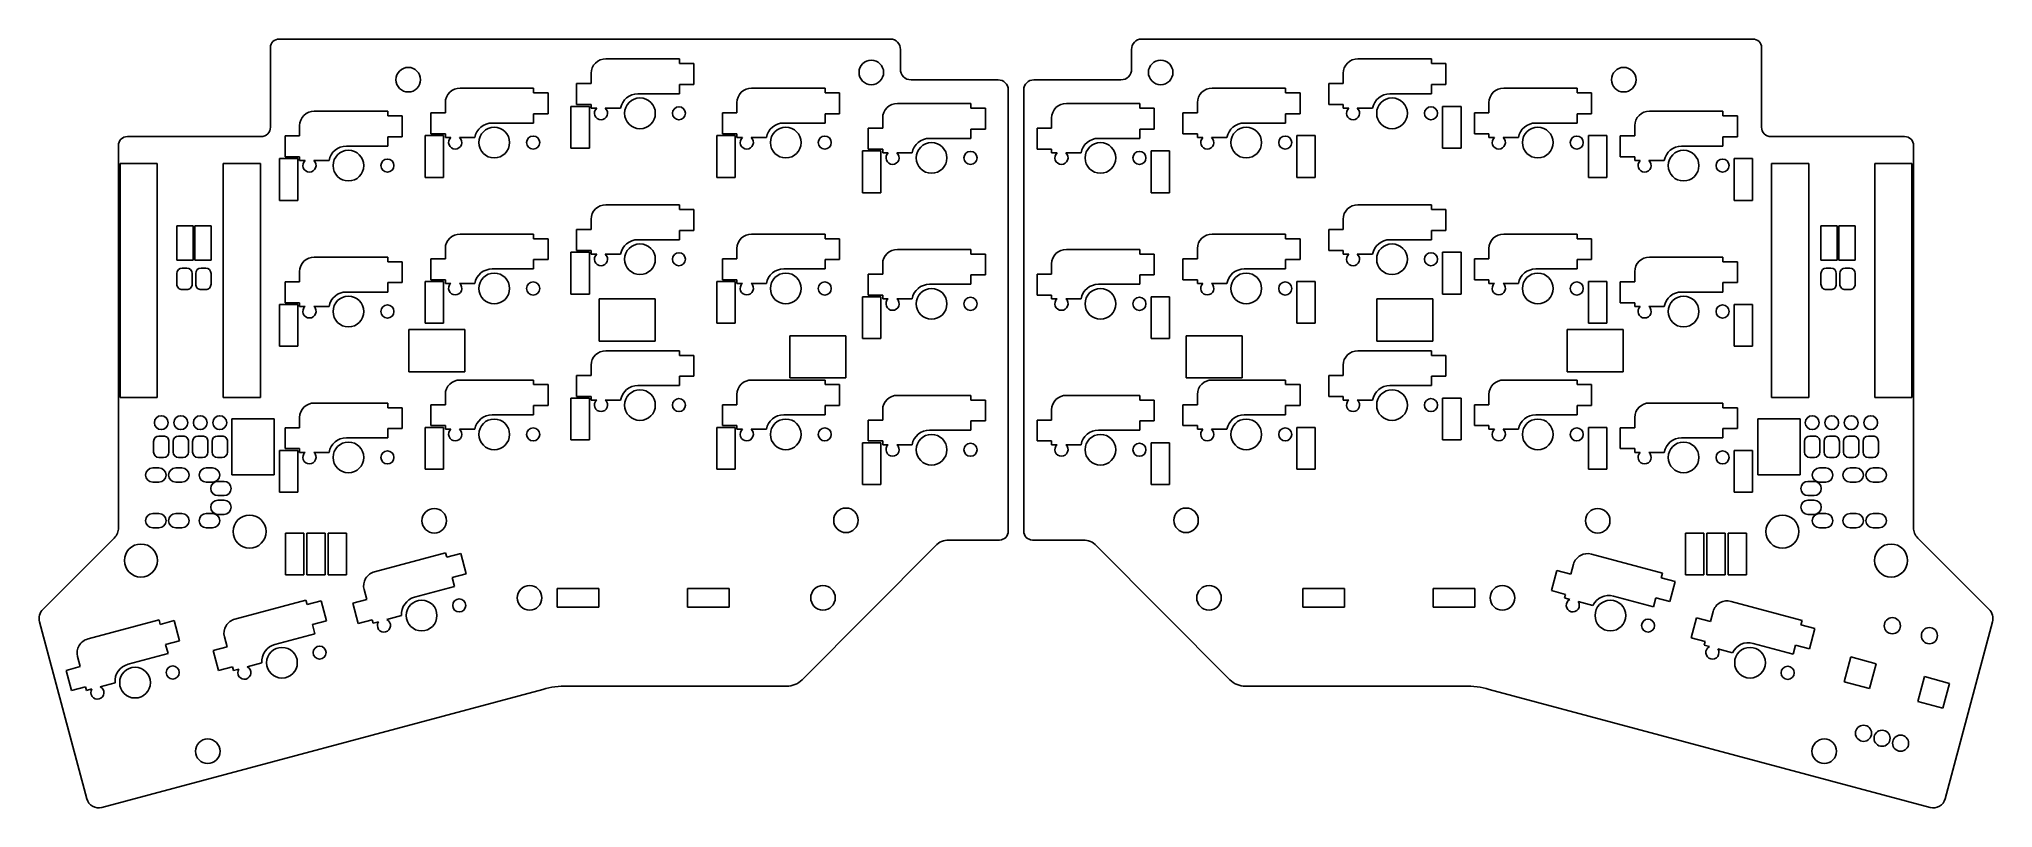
# Model space of a CAD drawing. Extents: x 17 to 272, y -149 to -49.
import ezdxf

# ---------------------------------------------------------------- set-up
doc = ezdxf.new("R2010")
doc.units = 0
doc.layers.add('BLACK', color=7, linetype='CONTINUOUS')

msp = doc.modelspace()

# ---------------------------------------------------------------- linework, layer by layer
at = {"layer": 'BLACK', "linetype": 'CONTINUOUS'}
for p, q in [((47.5306, -60.6777), (47.5306, -50.2959)), ((128.333, -49.191), (48.6579, -49.1912)), ((129.634, -53.1003), (129.634, -50.5495)), ((159.77, -50.5495), (159.77, -53.1003)), ((240.745, -49.1912), (161.07, -49.191)), ((241.873, -50.2959), (241.873, -60.6777)), ((100.825, -51.7758), (91.2494, -51.7758)), ((100.825, -52.3763), (100.825, -51.7758)), ((102.713, -52.3763), (100.825, -52.3763)), ((102.713, -55.0941), (102.713, -52.3763)), ((198.84, -51.7758), (189.264, -51.7758)), ((198.84, -52.3763), (198.84, -51.7758)), ((200.727, -52.3763), (198.84, -52.3763)), ((200.727, -55.0941), (200.727, -52.3763)), ((81.825, -55.586), (72.2492, -55.586)), ((81.825, -56.1865), (81.825, -55.586)), ((87.4394, -54.9921), (89.3272, -54.9921)), ((87.4394, -54.9921), (87.4394, -57.7099)), ((89.3272, -53.6459), (89.3272, -54.9921)), ((102.713, -55.0941), (100.825, -55.0941)), ((100.825, -56.3129), (100.825, -55.0941)), ((119.825, -55.5866), (110.249, -55.5866)), ((119.825, -56.1871), (119.825, -55.5866)), ((131.027, -54.4985), (142.366, -54.4985)), ((143.702, -113.27), (143.702, -55.7927)), ((145.702, -55.7927), (145.702, -113.27)), ((147.037, -54.4985), (158.376, -54.4985)), ((179.84, -55.5866), (170.264, -55.5866)), ((179.84, -56.1871), (179.84, -55.5866)), ((185.454, -54.9921), (185.454, -57.7099)), ((185.454, -54.9921), (187.342, -54.9921)), ((187.342, -53.6459), (187.342, -54.9921)), ((198.84, -56.3129), (198.84, -55.0941)), ((200.727, -55.0941), (198.84, -55.0941)), ((217.84, -55.586), (208.264, -55.586)), ((217.84, -56.1865), (217.84, -55.586)), ((70.327, -57.4561), (70.327, -58.8023)), ((83.7128, -56.1865), (81.825, -56.1865)), ((83.7128, -58.9043), (83.7128, -56.1865)), ((89.0974, -57.9449), (86.6974, -57.9449)), ((86.6974, -57.9449), (86.6974, -63.3861)), ((87.4394, -57.7099), (89.3272, -57.7099)), ((89.0974, -63.3861), (89.0974, -57.9449)), ((89.3272, -57.7099), (89.3272, -58.1929)), ((89.3272, -58.1929), (90.0556, -58.1929)), ((91.1732, -58.1925), (93.1712, -58.1929)), ((100.825, -56.3129), (95.4312, -56.3129)), ((108.327, -57.4567), (108.327, -58.8029)), ((121.712, -56.1871), (119.825, -56.1871)), ((121.712, -58.9049), (121.712, -56.1871)), ((138.825, -57.5852), (129.249, -57.5852)), ((138.825, -58.1857), (138.825, -57.5852)), ((140.713, -58.1857), (138.825, -58.1857)), ((140.713, -60.9035), (140.713, -58.1857)), ((160.84, -57.5852), (151.264, -57.5852)), ((160.84, -58.1857), (160.84, -57.5852)), ((162.728, -58.1857), (160.84, -58.1857)), ((162.728, -60.9035), (162.728, -58.1857)), ((168.342, -57.4567), (168.342, -58.8029)), ((181.728, -56.1871), (179.84, -56.1871)), ((181.728, -58.9049), (181.728, -56.1871)), ((185.454, -57.7099), (187.342, -57.7099)), ((187.342, -57.7099), (187.342, -58.1929)), ((187.342, -58.1929), (188.07, -58.1929)), ((189.188, -58.1925), (191.186, -58.1929)), ((198.84, -56.3129), (193.446, -56.3129)), ((200.306, -57.9449), (202.706, -57.9449)), ((200.306, -63.3861), (200.306, -57.9449)), ((202.706, -57.9449), (202.706, -63.3861)), ((206.342, -57.4561), (206.342, -58.8023)), ((219.728, -56.1865), (217.84, -56.1865)), ((219.728, -58.9043), (219.728, -56.1865)), ((51.3273, -60.4567), (51.3273, -61.8029)), ((62.8253, -58.5866), (53.2495, -58.5866)), ((62.8253, -59.1871), (62.8253, -58.5866)), ((64.7131, -59.1871), (62.8253, -59.1871)), ((64.7131, -61.9049), (64.7131, -59.1871)), ((68.4392, -58.8023), (70.327, -58.8023)), ((68.4392, -58.8023), (68.4392, -61.5201)), ((81.825, -60.1231), (76.431, -60.1231)), ((81.825, -60.1231), (81.825, -58.9043)), ((83.7128, -58.9043), (81.825, -58.9043)), ((106.439, -58.8029), (106.439, -61.5207)), ((106.439, -58.8029), (108.327, -58.8029)), ((119.825, -60.1237), (114.431, -60.1237)), ((121.712, -58.9049), (119.825, -58.9049)), ((119.825, -60.1237), (119.825, -58.9049)), ((125.439, -60.8015), (127.327, -60.8015)), ((125.439, -60.8015), (125.439, -63.5193)), ((127.327, -59.4553), (127.327, -60.8015)), ((140.713, -60.9035), (138.825, -60.9035)), ((138.825, -62.1223), (138.825, -60.9035)), ((147.454, -60.8015), (147.454, -63.5193)), ((147.454, -60.8015), (149.342, -60.8015)), ((149.342, -59.4553), (149.342, -60.8015)), ((162.728, -60.9035), (160.84, -60.9035)), ((160.84, -62.1223), (160.84, -60.9035)), ((166.454, -58.8029), (166.454, -61.5207)), ((166.454, -58.8029), (168.342, -58.8029)), ((179.84, -60.1237), (174.446, -60.1237)), ((179.84, -60.1237), (179.84, -58.9049)), ((181.728, -58.9049), (179.84, -58.9049)), ((204.454, -58.8023), (204.454, -61.5201)), ((204.454, -58.8023), (206.342, -58.8023)), ((217.84, -60.1231), (212.446, -60.1231)), ((217.84, -60.1231), (217.84, -58.9043)), ((219.728, -58.9043), (217.84, -58.9043)), ((225.342, -60.4567), (225.342, -61.8029)), ((236.84, -58.5866), (227.264, -58.5866)), ((236.84, -59.1871), (236.84, -58.5866)), ((238.727, -59.1871), (236.84, -59.1871)), ((238.727, -61.9049), (238.727, -59.1871)), ((27.7248, -63.0628), (27.7248, -112.796)), ((46.3175, -61.8909), (28.8932, -61.8909)), ((49.4395, -61.8029), (49.4395, -64.5207)), ((49.4395, -61.8029), (51.3273, -61.8029)), ((62.8253, -63.1237), (57.4313, -63.1237)), ((62.8253, -63.1237), (62.8253, -61.9049)), ((64.7131, -61.9049), (62.8253, -61.9049)), ((70.0972, -61.7551), (67.6972, -61.7551)), ((67.6972, -61.7551), (67.6972, -67.1963)), ((68.4392, -61.5201), (70.327, -61.5201)), ((70.0972, -67.1963), (70.0972, -61.7551)), ((70.327, -61.5201), (70.327, -62.0031)), ((70.327, -62.0031), (71.0554, -62.0031)), ((72.173, -62.0027), (74.171, -62.0031)), ((86.6974, -63.3861), (89.0974, -63.3861)), ((108.097, -61.7557), (105.697, -61.7557)), ((105.697, -61.7557), (105.697, -67.1969)), ((106.439, -61.5207), (108.327, -61.5207)), ((108.097, -67.1969), (108.097, -61.7557)), ((108.327, -61.5207), (108.327, -62.0037)), ((108.327, -62.0037), (109.055, -62.0037)), ((110.173, -62.0033), (112.171, -62.0037)), ((125.439, -63.5193), (127.327, -63.5193)), ((127.327, -63.5193), (127.327, -64.0023)), ((138.825, -62.1223), (133.431, -62.1223)), ((147.454, -63.5193), (149.342, -63.5193)), ((149.342, -63.5193), (149.342, -64.0023)), ((160.84, -62.1223), (155.446, -62.1223)), ((166.454, -61.5207), (168.342, -61.5207)), ((168.342, -61.5207), (168.342, -62.0037)), ((168.342, -62.0037), (169.071, -62.0037)), ((170.188, -62.0033), (172.186, -62.0037)), ((181.306, -61.7557), (183.706, -61.7557)), ((181.306, -67.1969), (181.306, -61.7557)), ((183.706, -61.7557), (183.706, -67.1969)), ((202.706, -63.3861), (200.306, -63.3861)), ((204.454, -61.5201), (206.342, -61.5201)), ((206.342, -61.5201), (206.342, -62.0031)), ((206.342, -62.0031), (207.07, -62.0031)), ((208.188, -62.0027), (210.186, -62.0031)), ((219.306, -61.7551), (221.706, -61.7551)), ((219.306, -67.1963), (219.306, -61.7551)), ((221.706, -61.7551), (221.706, -67.1963)), ((223.454, -61.8029), (225.342, -61.8029)), ((223.454, -61.8029), (223.454, -64.5207)), ((236.84, -63.1237), (231.446, -63.1237)), ((236.84, -63.1237), (236.84, -61.9049)), ((238.727, -61.9049), (236.84, -61.9049)), ((260.51, -61.8909), (243.086, -61.8909)), ((261.678, -112.796), (261.678, -63.0628)), ((27.9272, -65.3885), (32.7532, -65.3885)), ((27.9272, -95.8685), (27.9272, -65.3885)), ((32.7532, -65.3885), (32.7532, -95.8685)), ((41.3892, -65.3885), (46.2152, -65.3885)), ((41.3892, -95.8685), (41.3892, -65.3885)), ((46.2152, -65.3885), (46.2152, -95.8685)), ((51.0974, -64.7561), (48.6974, -64.7561)), ((48.6974, -64.7561), (48.6974, -70.1973)), ((49.4395, -64.5207), (51.3273, -64.5207)), ((51.0974, -70.1973), (51.0974, -64.7561)), ((51.3273, -64.5207), (51.3273, -65.0037)), ((51.3273, -65.0037), (52.0557, -65.0037)), ((53.1733, -65.0033), (55.1713, -65.0037)), ((127.097, -63.7543), (124.697, -63.7543)), ((124.697, -63.7543), (124.697, -69.1955)), ((127.097, -69.1955), (127.097, -63.7543)), ((127.327, -64.0023), (128.055, -64.0023)), ((129.173, -64.0019), (131.171, -64.0023)), ((149.342, -64.0023), (150.07, -64.0023)), ((151.188, -64.0019), (153.186, -64.0023)), ((162.306, -63.7543), (164.706, -63.7543)), ((162.306, -69.1955), (162.306, -63.7543)), ((164.706, -63.7543), (164.706, -69.1955)), ((223.454, -64.5207), (225.342, -64.5207)), ((225.342, -64.5207), (225.342, -65.0037)), ((225.342, -65.0037), (226.07, -65.0037)), ((227.188, -65.0033), (229.186, -65.0037)), ((238.306, -64.7561), (240.706, -64.7561)), ((238.306, -70.1973), (238.306, -64.7561)), ((240.706, -64.7561), (240.706, -70.1973)), ((248.014, -65.3885), (243.188, -65.3885)), ((243.188, -65.3885), (243.188, -95.8685)), ((248.014, -95.8685), (248.014, -65.3885)), ((261.476, -65.3885), (256.65, -65.3885)), ((256.65, -65.3885), (256.65, -95.8685)), ((261.476, -95.8685), (261.476, -65.3885)), ((67.6972, -67.1963), (70.0972, -67.1963)), ((105.697, -67.1969), (108.097, -67.1969)), ((183.706, -67.1969), (181.306, -67.1969)), ((221.706, -67.1963), (219.306, -67.1963)), ((48.6974, -70.1973), (51.0974, -70.1973)), ((100.825, -70.7758), (91.2494, -70.7758)), ((100.825, -71.3763), (100.825, -70.7758)), ((124.697, -69.1955), (127.097, -69.1955)), ((164.706, -69.1955), (162.306, -69.1955)), ((198.84, -70.7758), (189.264, -70.7758)), ((198.84, -71.3763), (198.84, -70.7758)), ((240.706, -70.1973), (238.306, -70.1973)), ((37.4717, -73.504), (35.3381, -73.504)), ((35.3381, -73.504), (35.3381, -77.9744)), ((37.4717, -77.9744), (37.4717, -73.504)), ((39.7968, -73.504), (37.6632, -73.504)), ((37.6632, -73.504), (37.6632, -77.9744)), ((39.7968, -77.9744), (39.7968, -73.504)), ((89.3272, -72.6459), (89.3272, -73.9921)), ((102.713, -71.3763), (100.825, -71.3763)), ((102.713, -74.0941), (102.713, -71.3763)), ((187.342, -72.6459), (187.342, -73.9921)), ((200.727, -71.3763), (198.84, -71.3763)), ((200.727, -74.0941), (200.727, -71.3763)), ((249.606, -77.9744), (249.606, -73.504)), ((249.606, -73.504), (251.74, -73.504)), ((251.74, -73.504), (251.74, -77.9744)), ((251.932, -77.9744), (251.932, -73.504)), ((251.932, -73.504), (254.065, -73.504)), ((254.065, -73.504), (254.065, -77.9744)), ((81.825, -74.586), (72.2492, -74.586)), ((81.825, -75.1865), (81.825, -74.586)), ((83.7128, -75.1865), (81.825, -75.1865)), ((83.7128, -77.9043), (83.7128, -75.1865)), ((87.4394, -73.9921), (87.4394, -76.7099)), ((87.4394, -73.9921), (89.3272, -73.9921)), ((100.825, -75.3129), (95.4312, -75.3129)), ((100.825, -75.3129), (100.825, -74.0941)), ((102.713, -74.0941), (100.825, -74.0941)), ((119.825, -74.5862), (110.249, -74.5862)), ((119.825, -75.1867), (119.825, -74.5862)), ((121.712, -75.1867), (119.825, -75.1867)), ((121.712, -77.9045), (121.712, -75.1867)), ((179.84, -74.5862), (170.264, -74.5862)), ((179.84, -75.1867), (179.84, -74.5862)), ((181.728, -75.1867), (179.84, -75.1867)), ((181.728, -77.9045), (181.728, -75.1867)), ((185.454, -73.9921), (187.342, -73.9921)), ((185.454, -73.9921), (185.454, -76.7099)), ((198.84, -75.3129), (193.446, -75.3129)), ((198.84, -75.3129), (198.84, -74.0941)), ((200.727, -74.0941), (198.84, -74.0941)), ((217.84, -74.586), (208.264, -74.586)), ((217.84, -75.1865), (217.84, -74.586)), ((219.728, -75.1865), (217.84, -75.1865)), ((219.728, -77.9043), (219.728, -75.1865)), ((35.3381, -77.9744), (37.4717, -77.9744)), ((37.6632, -77.9744), (39.7968, -77.9744)), ((62.8253, -77.5864), (53.2495, -77.5864)), ((62.8253, -78.1869), (62.8253, -77.5864)), ((64.7131, -78.1869), (62.8253, -78.1869)), ((64.7131, -80.9047), (64.7131, -78.1869)), ((68.4392, -77.8023), (68.4392, -80.5201)), ((68.4392, -77.8023), (70.327, -77.8023)), ((70.327, -76.4561), (70.327, -77.8023)), ((83.7128, -77.9043), (81.825, -77.9043)), ((81.825, -79.1231), (81.825, -77.9043)), ((89.0974, -76.9449), (86.6974, -76.9449)), ((86.6974, -76.9449), (86.6974, -82.3861)), ((87.4394, -76.7099), (89.3272, -76.7099)), ((89.0974, -82.3861), (89.0974, -76.9449)), ((89.3272, -76.7099), (89.3272, -77.1929)), ((89.3272, -77.1929), (90.0556, -77.1929)), ((91.1732, -77.1925), (93.1712, -77.1929)), ((106.439, -77.8025), (108.327, -77.8025)), ((106.439, -77.8025), (106.439, -80.5203)), ((108.327, -76.4563), (108.327, -77.8025)), ((121.712, -77.9045), (119.825, -77.9045)), ((119.825, -79.1233), (119.825, -77.9045)), ((127.327, -78.4557), (127.327, -79.8019)), ((138.825, -76.5856), (129.249, -76.5856)), ((138.825, -77.1861), (138.825, -76.5856)), ((140.713, -77.1861), (138.825, -77.1861)), ((140.713, -79.9039), (140.713, -77.1861)), ((149.342, -78.4557), (149.342, -79.8019)), ((160.84, -76.5856), (151.264, -76.5856)), ((160.84, -77.1861), (160.84, -76.5856)), ((162.728, -77.1861), (160.84, -77.1861)), ((162.728, -79.9039), (162.728, -77.1861)), ((166.454, -77.8025), (166.454, -80.5203)), ((166.454, -77.8025), (168.342, -77.8025)), ((168.342, -76.4563), (168.342, -77.8025)), ((181.728, -77.9045), (179.84, -77.9045)), ((179.84, -79.1233), (179.84, -77.9045)), ((185.454, -76.7099), (187.342, -76.7099)), ((187.342, -76.7099), (187.342, -77.1929)), ((187.342, -77.1929), (188.07, -77.1929)), ((189.188, -77.1925), (191.186, -77.1929)), ((200.306, -76.9449), (202.706, -76.9449)), ((200.306, -82.3861), (200.306, -76.9449)), ((202.706, -76.9449), (202.706, -82.3861)), ((204.454, -77.8023), (204.454, -80.5201)), ((204.454, -77.8023), (206.342, -77.8023)), ((206.342, -76.4561), (206.342, -77.8023)), ((217.84, -79.1231), (217.84, -77.9043)), ((219.728, -77.9043), (217.84, -77.9043)), ((236.84, -77.5864), (227.264, -77.5864)), ((236.84, -78.1869), (236.84, -77.5864)), ((238.727, -78.1869), (236.84, -78.1869)), ((238.727, -80.9047), (238.727, -78.1869)), ((251.74, -77.9744), (249.606, -77.9744)), ((254.065, -77.9744), (251.932, -77.9744)), ((35.3336, -79.7079), (35.3336, -81.1079)), ((36.6336, -79.0079), (36.0336, -79.0079)), ((37.3336, -81.1079), (37.3336, -79.7079)), ((37.7899, -81.1079), (37.7899, -79.7079)), ((37.7899, -79.7079), (37.7899, -81.1079)), ((38.4899, -79.0079), (39.0899, -79.0079)), ((39.0899, -79.0079), (38.4899, -79.0079)), ((39.7899, -79.7079), (39.7899, -81.1079)), ((39.7899, -81.1079), (39.7899, -79.7079)), ((49.4395, -80.8027), (49.4395, -83.5205)), ((49.4395, -80.8027), (51.3273, -80.8027)), ((51.3273, -79.4565), (51.3273, -80.8027)), ((62.8253, -82.1235), (62.8253, -80.9047)), ((64.7131, -80.9047), (62.8253, -80.9047)), ((70.0972, -80.7551), (67.6972, -80.7551)), ((67.6972, -80.7551), (67.6972, -86.1963)), ((68.4392, -80.5201), (70.327, -80.5201)), ((70.0972, -86.1963), (70.0972, -80.7551)), ((70.327, -80.5201), (70.327, -81.0031)), ((70.327, -81.0031), (71.0554, -81.0031)), ((72.173, -81.0027), (74.171, -81.0031)), ((81.825, -79.1231), (76.431, -79.1231)), ((108.097, -80.7553), (105.697, -80.7553)), ((105.697, -80.7553), (105.697, -86.1965)), ((106.439, -80.5203), (108.327, -80.5203)), ((108.097, -86.1965), (108.097, -80.7553)), ((108.327, -80.5203), (108.327, -81.0033)), ((108.327, -81.0033), (109.055, -81.0033)), ((110.173, -81.0029), (112.171, -81.0033)), ((119.825, -79.1233), (114.431, -79.1233)), ((125.439, -79.8019), (125.439, -82.5197)), ((125.439, -79.8019), (127.327, -79.8019)), ((138.825, -81.1227), (133.431, -81.1227)), ((138.825, -81.1227), (138.825, -79.9039)), ((140.713, -79.9039), (138.825, -79.9039)), ((147.454, -79.8019), (147.454, -82.5197)), ((147.454, -79.8019), (149.342, -79.8019)), ((160.84, -81.1227), (155.446, -81.1227)), ((160.84, -81.1227), (160.84, -79.9039)), ((162.728, -79.9039), (160.84, -79.9039)), ((166.454, -80.5203), (168.342, -80.5203)), ((168.342, -80.5203), (168.342, -81.0033)), ((168.342, -81.0033), (169.071, -81.0033)), ((170.188, -81.0029), (172.186, -81.0033)), ((179.84, -79.1233), (174.446, -79.1233)), ((181.306, -80.7553), (183.706, -80.7553)), ((181.306, -86.1965), (181.306, -80.7553)), ((183.706, -80.7553), (183.706, -86.1965)), ((204.454, -80.5201), (206.342, -80.5201)), ((206.342, -80.5201), (206.342, -81.0031)), ((206.342, -81.0031), (207.07, -81.0031)), ((208.188, -81.0027), (210.186, -81.0031)), ((217.84, -79.1231), (212.446, -79.1231)), ((219.306, -80.7551), (221.706, -80.7551)), ((219.306, -86.1963), (219.306, -80.7551)), ((221.706, -80.7551), (221.706, -86.1963)), ((223.454, -80.8027), (223.454, -83.5205)), ((223.454, -80.8027), (225.342, -80.8027)), ((225.342, -79.4565), (225.342, -80.8027)), ((238.727, -80.9047), (236.84, -80.9047)), ((236.84, -82.1235), (236.84, -80.9047)), ((249.613, -81.1079), (249.613, -79.7079)), ((249.613, -79.7079), (249.613, -81.1079)), ((250.313, -79.0079), (250.913, -79.0079)), ((250.913, -79.0079), (250.313, -79.0079)), ((251.613, -79.7079), (251.613, -81.1079)), ((251.613, -81.1079), (251.613, -79.7079)), ((252.07, -81.1079), (252.07, -79.7079)), ((252.77, -79.0079), (253.37, -79.0079)), ((254.07, -79.7079), (254.07, -81.1079)), ((36.0336, -81.8079), (36.6336, -81.8079)), ((39.0899, -81.8079), (38.4899, -81.8079)), ((38.4899, -81.8079), (39.0899, -81.8079)), ((51.0975, -83.7555), (48.6975, -83.7555)), ((48.6975, -83.7555), (48.6975, -89.1967)), ((49.4395, -83.5205), (51.3273, -83.5205)), ((51.0975, -89.1967), (51.0975, -83.7555)), ((51.3273, -83.5205), (51.3273, -84.0035)), ((51.3273, -84.0035), (52.0557, -84.0035)), ((53.1733, -84.0031), (55.1713, -84.0035)), ((62.8253, -82.1235), (57.4313, -82.1235)), ((86.6974, -82.3861), (89.0974, -82.3861)), ((90.3862, -83.0176), (97.6862, -83.0176)), ((90.3862, -88.5176), (90.3862, -83.0176)), ((97.6862, -83.0176), (97.6862, -88.5176)), ((127.097, -82.7547), (124.697, -82.7547)), ((124.697, -82.7547), (124.697, -88.1959)), ((125.439, -82.5197), (127.327, -82.5197)), ((127.097, -88.1959), (127.097, -82.7547)), ((127.327, -82.5197), (127.327, -83.0027)), ((127.327, -83.0027), (128.055, -83.0027)), ((129.173, -83.0023), (131.171, -83.0027)), ((147.454, -82.5197), (149.342, -82.5197)), ((149.342, -82.5197), (149.342, -83.0027)), ((149.342, -83.0027), (150.07, -83.0027)), ((151.188, -83.0023), (153.186, -83.0027)), ((162.306, -82.7547), (164.706, -82.7547)), ((162.306, -88.1959), (162.306, -82.7547)), ((164.706, -82.7547), (164.706, -88.1959)), ((199.017, -83.0176), (191.717, -83.0176)), ((191.717, -83.0176), (191.717, -88.5176)), ((199.017, -88.5176), (199.017, -83.0176)), ((202.706, -82.3861), (200.306, -82.3861)), ((223.454, -83.5205), (225.342, -83.5205)), ((225.342, -83.5205), (225.342, -84.0035)), ((225.342, -84.0035), (226.07, -84.0035)), ((227.188, -84.0031), (229.186, -84.0035)), ((236.84, -82.1235), (231.446, -82.1235)), ((238.306, -83.7555), (240.706, -83.7555)), ((238.306, -89.1967), (238.306, -83.7555)), ((240.706, -83.7555), (240.706, -89.1967)), ((250.913, -81.8079), (250.313, -81.8079)), ((250.313, -81.8079), (250.913, -81.8079)), ((253.37, -81.8079), (252.77, -81.8079)), ((67.6972, -86.1963), (70.0972, -86.1963)), ((105.697, -86.1965), (108.097, -86.1965)), ((183.706, -86.1965), (181.306, -86.1965)), ((221.706, -86.1963), (219.306, -86.1963)), ((65.5498, -87.0082), (72.8498, -87.0082)), ((65.5498, -92.5082), (65.5498, -87.0082)), ((72.8498, -87.0082), (72.8498, -92.5082)), ((97.6862, -88.5176), (90.3862, -88.5176)), ((115.223, -87.8182), (122.523, -87.8182)), ((115.223, -93.3182), (115.223, -87.8182)), ((122.523, -87.8182), (122.523, -93.3182)), ((124.697, -88.1959), (127.097, -88.1959)), ((164.706, -88.1959), (162.306, -88.1959)), ((174.181, -87.8182), (166.881, -87.8182)), ((166.881, -87.8182), (166.881, -93.3182)), ((174.181, -93.3182), (174.181, -87.8182)), ((191.717, -88.5176), (199.017, -88.5176)), ((223.853, -87.0082), (216.553, -87.0082)), ((216.553, -87.0082), (216.553, -92.5082)), ((223.853, -92.5082), (223.853, -87.0082)), ((48.6975, -89.1967), (51.0975, -89.1967)), ((89.3272, -91.6461), (89.3272, -92.9923)), ((100.825, -89.776), (91.2494, -89.776)), ((100.825, -90.3765), (100.825, -89.776)), ((102.713, -90.3765), (100.825, -90.3765)), ((102.713, -93.0943), (102.713, -90.3765)), ((187.342, -91.6461), (187.342, -92.9923)), ((198.84, -89.776), (189.264, -89.776)), ((198.84, -90.3765), (198.84, -89.776)), ((200.727, -90.3765), (198.84, -90.3765)), ((200.727, -93.0943), (200.727, -90.3765)), ((240.706, -89.1967), (238.306, -89.1967)), ((72.8498, -92.5082), (65.5498, -92.5082)), ((81.825, -93.5864), (72.2492, -93.5864)), ((81.825, -94.1869), (81.825, -93.5864)), ((83.7128, -94.1869), (81.825, -94.1869)), ((83.7128, -96.9047), (83.7128, -94.1869)), ((87.4394, -92.9923), (89.3272, -92.9923)), ((87.4394, -92.9923), (87.4394, -95.7101)), ((100.825, -94.3131), (100.825, -93.0943)), ((102.713, -93.0943), (100.825, -93.0943)), ((119.825, -93.5858), (110.249, -93.5858)), ((122.523, -93.3182), (115.223, -93.3182)), ((119.825, -94.1863), (119.825, -93.5858)), ((121.712, -94.1863), (119.825, -94.1863)), ((121.712, -96.9041), (121.712, -94.1863)), ((166.881, -93.3182), (174.181, -93.3182)), ((179.84, -93.5858), (170.264, -93.5858)), ((179.84, -94.1863), (179.84, -93.5858)), ((181.728, -94.1863), (179.84, -94.1863)), ((181.728, -96.9041), (181.728, -94.1863)), ((185.454, -92.9923), (185.454, -95.7101)), ((185.454, -92.9923), (187.342, -92.9923)), ((200.727, -93.0943), (198.84, -93.0943)), ((198.84, -94.3131), (198.84, -93.0943)), ((217.84, -93.5864), (208.264, -93.5864)), ((216.553, -92.5082), (223.853, -92.5082)), ((217.84, -94.1869), (217.84, -93.5864)), ((219.728, -94.1869), (217.84, -94.1869)), ((219.728, -96.9047), (219.728, -94.1869)), ((32.7532, -95.8685), (27.9272, -95.8685)), ((46.2152, -95.8685), (41.3892, -95.8685)), ((62.8253, -96.5864), (53.2495, -96.5864)), ((62.8253, -97.1869), (62.8253, -96.5864)), ((70.327, -95.4565), (70.327, -96.8027)), ((89.0974, -95.9451), (86.6974, -95.9451)), ((86.6974, -95.9451), (86.6974, -101.386)), ((87.4394, -95.7101), (89.3272, -95.7101)), ((89.0974, -101.386), (89.0974, -95.9451)), ((89.3272, -95.7101), (89.3272, -96.1931)), ((89.3272, -96.1931), (90.0556, -96.1931)), ((91.1732, -96.1927), (93.1712, -96.1931)), ((100.825, -94.3131), (95.4312, -94.3131)), ((108.327, -95.4559), (108.327, -96.8021)), ((138.825, -95.586), (129.249, -95.586)), ((138.825, -96.1865), (138.825, -95.586)), ((140.713, -96.1865), (138.825, -96.1865)), ((140.713, -98.9043), (140.713, -96.1865)), ((160.84, -95.586), (151.264, -95.586)), ((160.84, -96.1865), (160.84, -95.586)), ((162.728, -96.1865), (160.84, -96.1865)), ((162.728, -98.9043), (162.728, -96.1865)), ((168.342, -95.4559), (168.342, -96.8021)), ((185.454, -95.7101), (187.342, -95.7101)), ((187.342, -95.7101), (187.342, -96.1931)), ((187.342, -96.1931), (188.07, -96.1931)), ((189.188, -96.1927), (191.186, -96.1931)), ((198.84, -94.3131), (193.446, -94.3131)), ((200.306, -95.9451), (202.706, -95.9451)), ((200.306, -101.386), (200.306, -95.9451)), ((202.706, -95.9451), (202.706, -101.386)), ((206.342, -95.4565), (206.342, -96.8027)), ((236.84, -96.5864), (227.264, -96.5864)), ((236.84, -97.1869), (236.84, -96.5864)), ((243.188, -95.8685), (248.014, -95.8685)), ((256.65, -95.8685), (261.476, -95.8685)), ((48.0134, -98.6497), (42.5134, -98.6497)), ((42.5134, -98.6497), (42.5134, -105.95)), ((48.0134, -105.95), (48.0134, -98.6497)), ((51.3273, -98.4565), (51.3273, -99.8027)), ((64.7131, -97.1869), (62.8253, -97.1869)), ((64.7131, -99.9047), (64.7131, -97.1869)), ((68.4392, -96.8027), (68.4392, -99.5205)), ((68.4392, -96.8027), (70.327, -96.8027)), ((81.825, -98.1235), (76.431, -98.1235)), ((81.825, -98.1235), (81.825, -96.9047)), ((83.7128, -96.9047), (81.825, -96.9047)), ((106.439, -96.8021), (108.327, -96.8021)), ((106.439, -96.8021), (106.439, -99.5199)), ((119.825, -98.1229), (114.431, -98.1229)), ((119.825, -98.1229), (119.825, -96.9041)), ((121.712, -96.9041), (119.825, -96.9041)), ((125.439, -98.8023), (127.327, -98.8023)), ((125.439, -98.8023), (125.439, -101.52)), ((127.327, -97.4561), (127.327, -98.8023)), ((140.713, -98.9043), (138.825, -98.9043)), ((138.825, -100.123), (138.825, -98.9043)), ((147.454, -98.8023), (149.342, -98.8023)), ((147.454, -98.8023), (147.454, -101.52)), ((149.342, -97.4561), (149.342, -98.8023)), ((160.84, -100.123), (160.84, -98.9043)), ((162.728, -98.9043), (160.84, -98.9043)), ((166.454, -96.8021), (168.342, -96.8021)), ((166.454, -96.8021), (166.454, -99.5199)), ((179.84, -98.1229), (174.446, -98.1229)), ((179.84, -98.1229), (179.84, -96.9041)), ((181.728, -96.9041), (179.84, -96.9041)), ((204.454, -96.8027), (204.454, -99.5205)), ((204.454, -96.8027), (206.342, -96.8027)), ((217.84, -98.1235), (212.446, -98.1235)), ((217.84, -98.1235), (217.84, -96.9047)), ((219.728, -96.9047), (217.84, -96.9047)), ((225.342, -98.4565), (225.342, -99.8027)), ((238.727, -97.1869), (236.84, -97.1869)), ((238.727, -99.9047), (238.727, -97.1869)), ((241.39, -105.95), (241.39, -98.6497)), ((241.39, -98.6497), (246.89, -98.6497)), ((246.89, -98.6497), (246.89, -105.95)), ((32.3065, -102.976), (32.3065, -101.576)), ((32.3065, -101.576), (32.3065, -102.976)), ((33.0065, -100.876), (33.6065, -100.876)), ((33.6065, -100.876), (33.0065, -100.876)), ((34.3065, -101.576), (34.3065, -102.976)), ((34.3065, -102.976), (34.3065, -101.576)), ((34.8465, -102.976), (34.8465, -101.576)), ((34.8465, -101.576), (34.8465, -102.976)), ((35.5465, -100.876), (36.1465, -100.876)), ((36.1465, -100.876), (35.5465, -100.876)), ((36.8465, -101.576), (36.8465, -102.976)), ((36.8465, -102.976), (36.8465, -101.576)), ((37.3865, -102.976), (37.3865, -101.576)), ((37.3865, -101.576), (37.3865, -102.976)), ((38.0865, -100.876), (38.6865, -100.876)), ((38.6865, -100.876), (38.0865, -100.876)), ((39.3865, -101.576), (39.3865, -102.976)), ((39.3865, -102.976), (39.3865, -101.576)), ((39.9265, -102.976), (39.9265, -101.576)), ((39.9265, -101.576), (39.9265, -102.976)), ((40.6265, -100.876), (41.2265, -100.876)), ((41.2265, -100.876), (40.6265, -100.876)), ((41.9265, -101.576), (41.9265, -102.976)), ((41.9265, -102.976), (41.9265, -101.576)), ((49.4395, -99.8027), (51.3273, -99.8027)), ((49.4395, -99.8027), (49.4395, -102.52)), ((62.8253, -101.123), (57.4313, -101.123)), ((62.8253, -101.123), (62.8253, -99.9047)), ((64.7131, -99.9047), (62.8253, -99.9047)), ((70.0972, -99.7555), (67.6972, -99.7555)), ((67.6972, -99.7555), (67.6972, -105.197)), ((68.4392, -99.5205), (70.327, -99.5205)), ((70.0972, -105.197), (70.0972, -99.7555)), ((70.327, -99.5205), (70.327, -100.003)), ((70.327, -100.003), (71.0554, -100.003)), ((72.173, -100.003), (74.171, -100.003)), ((86.6974, -101.386), (89.0974, -101.386)), ((108.097, -99.7549), (105.697, -99.7549)), ((105.697, -99.7549), (105.697, -105.196)), ((106.439, -99.5199), (108.327, -99.5199)), ((108.097, -105.196), (108.097, -99.7549)), ((108.327, -99.5199), (108.327, -100.003)), ((108.327, -100.003), (109.055, -100.003)), ((110.173, -100.002), (112.171, -100.003)), ((127.097, -101.755), (124.697, -101.755)), ((124.697, -101.755), (124.697, -107.196)), ((125.439, -101.52), (127.327, -101.52)), ((127.097, -107.196), (127.097, -101.755)), ((127.327, -101.52), (127.327, -102.003)), ((138.825, -100.123), (133.431, -100.123)), ((147.454, -101.52), (149.342, -101.52)), ((149.342, -101.52), (149.342, -102.003)), ((160.84, -100.123), (155.446, -100.123)), ((162.306, -101.755), (164.706, -101.755)), ((162.306, -107.196), (162.306, -101.755)), ((164.706, -101.755), (164.706, -107.196)), ((166.454, -99.5199), (168.342, -99.5199)), ((168.342, -99.5199), (168.342, -100.003)), ((168.342, -100.003), (169.071, -100.003)), ((170.188, -100.002), (172.186, -100.003)), ((181.306, -99.7549), (183.706, -99.7549)), ((181.306, -105.196), (181.306, -99.7549)), ((183.706, -99.7549), (183.706, -105.196)), ((202.706, -101.386), (200.306, -101.386)), ((204.454, -99.5205), (206.342, -99.5205)), ((206.342, -99.5205), (206.342, -100.003)), ((206.342, -100.003), (207.07, -100.003)), ((208.188, -100.003), (210.186, -100.003)), ((219.306, -99.7555), (221.706, -99.7555)), ((219.306, -105.197), (219.306, -99.7555)), ((221.706, -99.7555), (221.706, -105.197)), ((223.454, -99.8027), (223.454, -102.52)), ((223.454, -99.8027), (225.342, -99.8027)), ((236.84, -101.123), (231.446, -101.123)), ((236.84, -101.123), (236.84, -99.9047)), ((238.727, -99.9047), (236.84, -99.9047)), ((247.477, -102.976), (247.477, -101.576)), ((247.477, -101.576), (247.477, -102.976)), ((248.177, -100.876), (248.777, -100.876)), ((248.777, -100.876), (248.177, -100.876)), ((249.477, -101.576), (249.477, -102.976)), ((249.477, -102.976), (249.477, -101.576)), ((250.017, -102.976), (250.017, -101.576)), ((250.017, -101.576), (250.017, -102.976)), ((250.717, -100.876), (251.317, -100.876)), ((251.317, -100.876), (250.717, -100.876)), ((252.017, -101.576), (252.017, -102.976)), ((252.017, -102.976), (252.017, -101.576)), ((252.557, -102.976), (252.557, -101.576)), ((252.557, -101.576), (252.557, -102.976)), ((253.257, -100.876), (253.857, -100.876)), ((253.857, -100.876), (253.257, -100.876)), ((254.557, -101.576), (254.557, -102.976)), ((254.557, -102.976), (254.557, -101.576)), ((255.097, -102.976), (255.097, -101.576)), ((255.097, -101.576), (255.097, -102.976)), ((255.797, -100.876), (256.397, -100.876)), ((256.397, -100.876), (255.797, -100.876)), ((257.097, -101.576), (257.097, -102.976)), ((257.097, -102.976), (257.097, -101.576)), ((33.6065, -103.676), (33.0065, -103.676)), ((33.0065, -103.676), (33.6065, -103.676)), ((36.1465, -103.676), (35.5465, -103.676)), ((35.5465, -103.676), (36.1465, -103.676)), ((38.6865, -103.676), (38.0865, -103.676)), ((38.0865, -103.676), (38.6865, -103.676)), ((41.2265, -103.676), (40.6265, -103.676)), ((40.6265, -103.676), (41.2265, -103.676)), ((51.0975, -102.755), (48.6975, -102.755)), ((48.6975, -102.755), (48.6975, -108.197)), ((49.4395, -102.52), (51.3273, -102.52)), ((51.0975, -108.197), (51.0975, -102.755)), ((51.3273, -102.52), (51.3273, -103.003)), ((51.3273, -103.003), (52.0557, -103.003)), ((53.1733, -103.003), (55.1713, -103.003)), ((127.327, -102.003), (128.055, -102.003)), ((129.173, -102.003), (131.171, -102.003)), ((149.342, -102.003), (150.07, -102.003)), ((151.188, -102.003), (153.186, -102.003)), ((223.454, -102.52), (225.342, -102.52)), ((225.342, -102.52), (225.342, -103.003)), ((225.342, -103.003), (226.07, -103.003)), ((227.188, -103.003), (229.186, -103.003)), ((238.306, -102.755), (240.706, -102.755)), ((238.306, -108.197), (238.306, -102.755)), ((240.706, -102.755), (240.706, -108.197)), ((248.777, -103.676), (248.177, -103.676)), ((248.177, -103.676), (248.777, -103.676)), ((251.317, -103.676), (250.717, -103.676)), ((250.717, -103.676), (251.317, -103.676)), ((253.857, -103.676), (253.257, -103.676)), ((253.257, -103.676), (253.857, -103.676)), ((256.397, -103.676), (255.797, -103.676)), ((255.797, -103.676), (256.397, -103.676)), ((33.0019, -105.031), (32.1891, -105.031)), ((33.0019, -106.886), (32.1891, -106.886)), ((35.9991, -105.031), (35.1863, -105.031)), ((35.9991, -106.886), (35.1863, -106.886)), ((39.9869, -105.031), (39.1741, -105.031)), ((39.9869, -106.886), (39.1741, -106.886)), ((41.4855, -106.784), (40.6727, -106.784)), ((42.5134, -105.95), (48.0134, -105.95)), ((67.6972, -105.197), (70.0972, -105.197)), ((105.697, -105.196), (108.097, -105.196)), ((183.706, -105.196), (181.306, -105.196)), ((221.706, -105.197), (219.306, -105.197)), ((246.89, -105.95), (241.39, -105.95)), ((247.918, -106.784), (248.731, -106.784)), ((249.416, -105.031), (250.229, -105.031)), ((249.416, -106.886), (250.229, -106.886)), ((253.404, -105.031), (254.217, -105.031)), ((253.404, -106.886), (254.217, -106.886)), ((256.401, -105.031), (257.214, -105.031)), ((256.401, -106.886), (257.214, -106.886)), ((41.4855, -108.638), (40.6727, -108.638)), ((41.4855, -109.222), (40.6727, -109.222)), ((48.6975, -108.197), (51.0975, -108.197)), ((124.697, -107.196), (127.097, -107.196)), ((164.706, -107.196), (162.306, -107.196)), ((240.706, -108.197), (238.306, -108.197)), ((247.918, -108.638), (248.731, -108.638)), ((247.918, -109.222), (248.731, -109.222)), ((33.0019, -110.975), (32.1891, -110.975)), ((35.9991, -110.975), (35.1863, -110.975)), ((39.9869, -110.975), (39.1741, -110.975)), ((41.4855, -111.077), (40.6727, -111.077)), ((247.918, -111.077), (248.731, -111.077)), ((249.416, -110.975), (250.229, -110.975)), ((253.404, -110.975), (254.217, -110.975)), ((256.401, -110.975), (257.214, -110.975)), ((17.8942, -123.438), (27.1695, -114.167)), ((33.0019, -112.829), (32.1891, -112.829)), ((35.9991, -112.829), (35.1863, -112.829)), ((39.9869, -112.829), (39.1741, -112.829)), ((51.8722, -113.515), (49.4722, -113.515)), ((49.4722, -113.515), (49.4722, -118.957)), ((51.8722, -118.957), (51.8722, -113.515)), ((54.6662, -113.515), (52.2662, -113.515)), ((52.2662, -113.515), (52.2662, -118.957)), ((54.6662, -118.957), (54.6662, -113.515)), ((57.4602, -113.515), (55.0602, -113.515)), ((55.0602, -113.515), (55.0602, -118.957)), ((57.4602, -118.957), (57.4602, -113.515)), ((142.571, -114.442), (135.945, -114.442)), ((153.458, -114.442), (146.832, -114.442)), ((231.943, -118.957), (231.943, -113.515)), ((231.943, -113.515), (234.343, -113.515)), ((234.343, -113.515), (234.343, -118.957)), ((234.737, -118.957), (234.737, -113.515)), ((234.737, -113.515), (237.137, -113.515)), ((237.137, -113.515), (237.137, -118.957)), ((237.531, -118.957), (237.531, -113.515)), ((237.531, -113.515), (239.931, -113.515)), ((239.931, -113.515), (239.931, -118.957)), ((249.416, -112.829), (250.229, -112.829)), ((253.404, -112.829), (254.217, -112.829)), ((256.401, -112.829), (257.214, -112.829)), ((262.234, -114.167), (271.509, -123.438)), ((70.3587, -116.088), (61.1092, -118.566)), ((70.5141, -116.668), (70.3587, -116.088)), ((72.3376, -116.179), (70.5141, -116.668)), ((73.041, -118.804), (72.3376, -116.179)), ((134.225, -115.156), (116.826, -132.623)), ((172.577, -132.623), (155.178, -115.156)), ((228.957, -118.743), (219.707, -116.265)), ((49.4722, -118.957), (51.8722, -118.957)), ((52.2662, -118.957), (54.6662, -118.957)), ((55.0602, -118.957), (57.4602, -118.957)), ((73.041, -118.804), (71.2175, -119.293)), ((71.533, -120.47), (71.2175, -119.293)), ((215.194, -118.386), (214.491, -121.011)), ((215.194, -118.386), (217.018, -118.874)), ((217.366, -117.574), (217.018, -118.874)), ((228.801, -119.323), (228.957, -118.743)), ((230.625, -119.812), (228.801, -119.323)), ((234.343, -118.957), (231.943, -118.957)), ((237.137, -118.957), (234.737, -118.957)), ((239.931, -118.957), (237.531, -118.957)), ((58.2614, -122.659), (60.0849, -122.17)), ((59.7365, -120.87), (60.0849, -122.17)), ((71.533, -120.47), (66.3228, -121.866)), ((84.8834, -123.145), (84.8834, -120.745)), ((84.8834, -120.745), (90.3246, -120.745)), ((90.3246, -120.745), (90.3246, -123.145)), ((101.879, -123.145), (101.879, -120.745)), ((101.879, -120.745), (107.32, -120.745)), ((107.32, -120.745), (107.32, -123.145)), ((187.524, -120.745), (182.083, -120.745)), ((182.083, -120.745), (182.083, -123.145)), ((187.524, -123.145), (187.524, -120.745)), ((204.52, -120.745), (199.079, -120.745)), ((199.079, -120.745), (199.079, -123.145)), ((204.52, -123.145), (204.52, -120.745)), ((214.491, -121.011), (216.314, -121.499)), ((216.314, -121.499), (216.189, -121.966)), ((216.189, -121.966), (216.893, -122.154)), ((227.782, -123.126), (222.572, -121.73)), ((227.782, -123.126), (228.098, -121.949)), ((229.921, -122.437), (228.098, -121.949)), ((229.921, -122.437), (230.625, -119.812)), ((52.1589, -122.234), (42.9093, -124.712)), ((52.3143, -122.814), (52.1589, -122.234)), ((54.1378, -122.325), (52.3143, -122.814)), ((54.8412, -124.951), (54.1378, -122.325)), ((58.2614, -122.659), (58.9649, -125.284)), ((62.6963, -124.784), (64.6264, -124.267)), ((90.3246, -123.145), (84.8834, -123.145)), ((107.32, -123.145), (101.879, -123.145)), ((182.083, -123.145), (187.524, -123.145)), ((199.079, -123.145), (204.52, -123.145)), ((217.973, -122.443), (219.902, -122.961)), ((233.394, -124.532), (232.691, -127.157)), ((233.394, -124.532), (235.218, -125.021)), ((235.566, -123.72), (235.218, -125.021)), ((247.156, -124.89), (237.907, -122.411)), ((17.437, -125.089), (23.6111, -148.143)), ((33.0073, -124.825), (23.7577, -127.303)), ((33.1627, -125.405), (33.0073, -124.825)), ((34.9862, -124.916), (33.1627, -125.405)), ((35.6896, -127.541), (34.9862, -124.916)), ((41.5367, -127.016), (41.8851, -128.317)), ((53.3331, -126.616), (48.123, -128.012)), ((54.8412, -124.951), (53.0177, -125.439)), ((53.3331, -126.616), (53.0177, -125.439)), ((58.9649, -125.284), (60.7883, -124.795)), ((60.7883, -124.795), (60.9133, -125.262)), ((60.9133, -125.262), (61.6169, -125.073)), ((232.691, -127.157), (234.514, -127.646)), ((247.001, -125.47), (247.156, -124.89)), ((248.824, -125.958), (247.001, -125.47)), ((248.121, -128.584), (248.824, -125.958)), ((265.792, -148.143), (271.966, -125.089)), ((22.3851, -129.607), (22.7335, -130.907)), ((34.1815, -129.207), (28.9714, -130.603)), ((35.6896, -127.541), (33.8661, -128.03)), ((34.1815, -129.207), (33.8661, -128.03)), ((40.0616, -128.805), (41.8851, -128.317)), ((40.0616, -128.805), (40.765, -131.43)), ((234.514, -127.646), (234.389, -128.112)), ((234.389, -128.112), (235.093, -128.301)), ((236.172, -128.59), (238.102, -129.107)), ((245.982, -129.272), (240.772, -127.876)), ((245.982, -129.272), (246.298, -128.095)), ((248.121, -128.584), (246.298, -128.095)), ((252.658, -132.886), (253.526, -129.647)), ((253.526, -129.647), (256.814, -130.528)), ((20.91, -131.396), (22.7335, -130.907)), ((20.91, -131.396), (21.6134, -134.021)), ((40.765, -131.43), (42.5885, -130.942)), ((42.5885, -130.942), (42.7135, -131.408)), ((42.7135, -131.408), (43.4171, -131.22)), ((44.4965, -130.93), (46.4265, -130.413)), ((256.814, -130.528), (255.946, -133.766)), ((262.227, -135.449), (263.095, -132.211)), ((263.095, -132.211), (266.382, -133.092)), ((21.6134, -134.021), (23.4369, -133.533)), ((23.4369, -133.533), (23.5619, -133.999)), ((23.5619, -133.999), (24.2655, -133.811)), ((25.3449, -133.521), (27.2749, -133.004)), ((83.0318, -133.872), (25.5377, -149.245)), ((114.794, -133.438), (86.2194, -133.446)), ((203.184, -133.446), (174.609, -133.438)), ((263.866, -149.245), (206.371, -133.872)), ((255.946, -133.766), (252.658, -132.886)), ((266.382, -133.092), (265.514, -136.33)), ((265.514, -136.33), (262.227, -135.449))]:
    msp.add_line(p, q, dxfattribs=at)
at = {"layer": 'BLACK'}
for centre, radius in [((65.493, -54.4751), 1.6), ((125.844, -53.5332), 1.6), ((163.559, -53.5332), 1.6), ((223.91, -54.4751), 1.6), ((95.6944, -58.8529), 2), ((100.774, -58.8529), 0.85), ((193.709, -58.8529), 2), ((198.789, -58.8529), 0.85), ((76.6942, -62.6631), 2), ((114.694, -62.6637), 2), ((174.709, -62.6637), 2), ((212.709, -62.6631), 2), ((81.7742, -62.6631), 0.85), ((119.774, -62.6637), 0.85), ((133.694, -64.6623), 2), ((155.709, -64.6623), 2), ((179.789, -62.6637), 0.85), ((217.789, -62.6631), 0.85), ((57.6945, -65.6637), 2), ((62.7745, -65.6637), 0.85), ((138.774, -64.6623), 0.85), ((160.789, -64.6623), 0.85), ((231.709, -65.6637), 2), ((236.789, -65.6637), 0.85), ((95.6944, -77.8529), 2), ((193.709, -77.8529), 2), ((100.774, -77.8529), 0.85), ((198.789, -77.8529), 0.85), ((76.6942, -81.6631), 2), ((81.7742, -81.6631), 0.85), ((114.694, -81.6633), 2), ((119.774, -81.6633), 0.85), ((174.709, -81.6633), 2), ((179.789, -81.6633), 0.85), ((212.709, -81.6631), 2), ((217.789, -81.6631), 0.85), ((57.6945, -84.6635), 2), ((62.7745, -84.6635), 0.85), ((133.694, -83.6627), 2), ((138.774, -83.6627), 0.85), ((155.709, -83.6627), 2), ((160.789, -83.6627), 0.85), ((231.709, -84.6635), 2), ((236.789, -84.6635), 0.85), ((95.6944, -96.8531), 2), ((100.774, -96.8531), 0.85), ((193.709, -96.8531), 2), ((198.789, -96.8531), 0.85), ((33.3065, -99.1399), 0.9), ((35.8465, -99.1399), 0.9), ((38.3865, -99.1399), 0.9), ((40.9265, -99.1399), 0.9), ((76.6942, -100.663), 2), ((114.694, -100.663), 2), ((174.709, -100.663), 2), ((212.709, -100.663), 2), ((248.477, -99.1399), 0.9), ((251.017, -99.1399), 0.9), ((253.557, -99.1399), 0.9), ((256.097, -99.1399), 0.9), ((57.6945, -103.663), 2), ((81.7742, -100.663), 0.85), ((119.774, -100.663), 0.85), ((133.694, -102.663), 2), ((138.774, -102.663), 0.85), ((155.709, -102.663), 2), ((160.789, -102.663), 0.85), ((179.789, -100.663), 0.85), ((217.789, -100.663), 0.85), ((231.709, -103.663), 2), ((62.7745, -103.663), 0.85), ((236.789, -103.663), 0.85), ((44.8182, -113.329), 2.15), ((68.884, -111.914), 1.6), ((122.541, -111.851), 1.6), ((166.862, -111.851), 1.6), ((220.519, -111.914), 1.6), ((244.585, -113.329), 2.15), ((30.6584, -117.088), 2.15), ((258.745, -117.088), 2.15), ((72.1413, -122.937), 0.85), ((81.3087, -121.945), 1.6), ((119.545, -121.945), 1.6), ((169.858, -121.945), 1.6), ((208.095, -121.945), 1.6), ((67.2344, -124.251), 2), ((222.169, -124.251), 2), ((227.076, -125.566), 0.85), ((258.917, -125.58), 1.05), ((263.747, -126.874), 1.05), ((49.0346, -130.398), 2), ((53.9415, -129.083), 0.85), ((240.369, -130.398), 2), ((29.883, -132.989), 2), ((34.7899, -131.674), 0.85), ((245.276, -131.713), 0.85), ((255.164, -139.586), 1.05), ((257.579, -140.233), 1.05), ((259.994, -140.88), 1.05), ((39.3572, -141.929), 1.6), ((250.046, -141.929), 1.6)]:
    msp.add_circle(centre, radius, dxfattribs=at)
for centre, radius, start, end in [((48.6153, -50.2752), 1.0849, -272.25, -178.907), ((128.345, -50.481), 1.29, -3.04372, 90.5386), ((161.058, -50.481), 1.29, -270.537, -176.956), ((240.788, -50.2752), 1.0848, -1.09344, 92.2517), ((91.2079, -53.656), 1.8806, 88.7333, 179.693), ((131.034, -53.0983), 1.4002, -179.917, -90.2628), ((158.369, -53.0984), 1.4001, -89.7427, -0.079022), ((189.222, -53.656), 1.8806, 88.7333, 179.693), ((72.2077, -57.4662), 1.8806, 88.7333, 179.693), ((110.207, -57.4668), 1.8806, 88.7333, 179.693), ((142.38, -55.8205), 1.322, 1.20349, 90.5911), ((147.023, -55.8205), 1.3221, 89.406, 178.796), ((170.223, -57.4668), 1.8806, 88.7333, 179.693), ((208.222, -57.4662), 1.8806, 88.7333, 179.693), ((90.6147, -58.8411), 0.8559, -229.221, 49.262), ((95.4057, -58.5807), 2.2679, 89.3556, 170.156), ((129.207, -59.4654), 1.8806, 88.7333, 179.693), ((151.223, -59.4654), 1.8806, 88.7333, 179.693), ((188.629, -58.8411), 0.8559, -229.221, 49.262), ((193.42, -58.5807), 2.2679, 89.3556, 170.156), ((46.3175, -60.6778), 1.2131, -90.0009, 0.003259), ((53.208, -60.4668), 1.8806, 88.7333, 179.693), ((76.4055, -62.3909), 2.2679, 89.3556, 170.156), ((114.405, -62.3914), 2.2679, 89.3556, 170.156), ((174.421, -62.3914), 2.2679, 89.3556, 170.156), ((212.42, -62.3909), 2.2679, 89.3556, 170.156), ((227.222, -60.4668), 1.8806, 88.7333, 179.693), ((243.086, -60.6778), 1.2131, -180.003, -89.996), ((28.853, -63.0192), 1.1291, -272.04, -177.786), ((57.4058, -65.3914), 2.2679, 89.3556, 170.156), ((71.6145, -62.6513), 0.8559, -229.221, 49.262), ((109.614, -62.6518), 0.8559, -229.221, 49.262), ((133.405, -64.39), 2.2679, 89.3556, 170.156), ((155.421, -64.39), 2.2679, 89.3556, 170.156), ((169.63, -62.6518), 0.8559, -229.221, 49.262), ((207.629, -62.6513), 0.8559, -229.221, 49.262), ((231.42, -65.3914), 2.2679, 89.3556, 170.156), ((260.55, -63.0192), 1.1291, -2.21423, 92.0413), ((52.6148, -65.6518), 0.8559, -229.221, 49.262), ((128.614, -64.6504), 0.8559, -229.221, 49.262), ((150.629, -64.6504), 0.8559, -229.221, 49.262), ((226.629, -65.6518), 0.8559, -229.221, 49.262), ((91.2079, -72.656), 1.8806, 88.7333, 179.693), ((189.222, -72.656), 1.8806, 88.7333, 179.693), ((72.2077, -76.4662), 1.8806, 88.7333, 179.693), ((95.4057, -77.5806), 2.2679, 89.3556, 170.156), ((110.207, -76.4664), 1.8806, 88.7333, 179.693), ((170.223, -76.4664), 1.8806, 88.7333, 179.693), ((193.42, -77.5806), 2.2679, 89.3556, 170.156), ((208.222, -76.4662), 1.8806, 88.7333, 179.693), ((53.208, -79.4666), 1.8806, 88.7333, 179.693), ((90.6147, -77.841), 0.8559, -229.221, 49.262), ((129.207, -78.4658), 1.8806, 88.7333, 179.693), ((151.223, -78.4658), 1.8806, 88.7333, 179.693), ((188.629, -77.841), 0.8559, -229.221, 49.262), ((227.222, -79.4666), 1.8806, 88.7333, 179.693), ((36.0336, -79.7079), 0.7, 90, 180), ((36.0336, -81.1079), 0.7, -180, -89.9999), ((36.6336, -79.7079), 0.7, 0, 90), ((36.6336, -81.1079), 0.7, -90.0001, 0.000082), ((38.4899, -79.7079), 0.7, 90, 180), ((38.4899, -79.7079), 0.7, 90, 180), ((38.4899, -81.1079), 0.7, -180, -89.9999), ((38.4899, -81.1079), 0.7, -180, -89.9999), ((39.0899, -79.7079), 0.7, 0, 90), ((39.0899, -79.7079), 0.7, 0, 90), ((39.0899, -81.1079), 0.7, -90.0001, 0.000082), ((39.0899, -81.1079), 0.7, -90.0001, 0.000082), ((71.6145, -81.6512), 0.8559, -229.221, 49.262), ((76.4055, -81.3908), 2.2679, 89.3556, 170.156), ((109.614, -81.6514), 0.8559, -229.221, 49.262), ((114.405, -81.391), 2.2679, 89.3556, 170.156), ((133.405, -83.3904), 2.2679, 89.3556, 170.156), ((155.421, -83.3904), 2.2679, 89.3556, 170.156), ((169.63, -81.6514), 0.8559, -229.221, 49.262), ((174.421, -81.391), 2.2679, 89.3556, 170.156), ((207.629, -81.6512), 0.8559, -229.221, 49.262), ((212.42, -81.3908), 2.2679, 89.3556, 170.156), ((250.313, -79.7079), 0.7, 90, 180), ((250.313, -79.7079), 0.7, 90, 180), ((250.313, -81.1079), 0.7, -180, -89.9999), ((250.313, -81.1079), 0.7, -180, -89.9999), ((250.913, -79.7079), 0.7, 0, 90), ((250.913, -79.7079), 0.7, 0, 90), ((250.913, -81.1079), 0.7, -90.0001, 0.000082), ((250.913, -81.1079), 0.7, -90.0001, 0.000082), ((252.77, -79.7079), 0.7, 90, 180), ((252.77, -81.1079), 0.7, -180, -89.9999), ((253.37, -79.7079), 0.7, 0, 90), ((253.37, -81.1079), 0.7, -90.0001, 0.000082), ((52.6148, -84.6516), 0.8559, -229.221, 49.262), ((57.4058, -84.3912), 2.2679, 89.3556, 170.156), ((128.614, -83.6508), 0.8559, -229.221, 49.262), ((150.629, -83.6508), 0.8559, -229.221, 49.262), ((226.629, -84.6516), 0.8559, -229.221, 49.262), ((231.42, -84.3912), 2.2679, 89.3556, 170.156), ((91.2079, -91.6562), 1.8806, 88.7333, 179.693), ((189.222, -91.6562), 1.8806, 88.7333, 179.693), ((72.2077, -95.4666), 1.8806, 88.7333, 179.693), ((110.207, -95.466), 1.8806, 88.7333, 179.693), ((170.223, -95.466), 1.8806, 88.7333, 179.693), ((208.222, -95.4666), 1.8806, 88.7333, 179.693), ((53.208, -98.4666), 1.8806, 88.7333, 179.693), ((90.6147, -96.8412), 0.8559, -229.221, 49.262), ((95.4057, -96.5808), 2.2679, 89.3556, 170.156), ((129.207, -97.4662), 1.8806, 88.7333, 179.693), ((151.223, -97.4662), 1.8806, 88.7333, 179.693), ((188.629, -96.8412), 0.8559, -229.221, 49.262), ((193.42, -96.5808), 2.2679, 89.3556, 170.156), ((227.222, -98.4666), 1.8806, 88.7333, 179.693), ((76.4055, -100.391), 2.2679, 89.3556, 170.156), ((114.405, -100.391), 2.2679, 89.3556, 170.156), ((174.421, -100.391), 2.2679, 89.3556, 170.156), ((212.42, -100.391), 2.2679, 89.3556, 170.156), ((33.0065, -101.576), 0.7, -270, -180), ((33.0065, -101.576), 0.7, -270, -180), ((33.6065, -101.576), 0.7, -0.000082, 90.0001), ((33.6065, -101.576), 0.7, -0.000082, 90.0001), ((35.5465, -101.576), 0.7, -270, -180), ((35.5465, -101.576), 0.7, -270, -180), ((36.1465, -101.576), 0.7, -0.000082, 90.0001), ((36.1465, -101.576), 0.7, -0.000082, 90.0001), ((38.0865, -101.576), 0.7, -270, -180), ((38.0865, -101.576), 0.7, -270, -180), ((38.6865, -101.576), 0.7, -0.000082, 90.0001), ((38.6865, -101.576), 0.7, -0.000082, 90.0001), ((40.6265, -101.576), 0.7, -270, -180), ((40.6265, -101.576), 0.7, -270, -180), ((41.2265, -101.576), 0.7, -0.000082, 90.0001), ((41.2265, -101.576), 0.7, -0.000082, 90.0001), ((57.4058, -103.391), 2.2679, 89.3556, 170.156), ((71.6145, -100.652), 0.8559, -229.221, 49.262), ((109.614, -100.651), 0.8559, -229.221, 49.262), ((133.405, -102.391), 2.2679, 89.3556, 170.156), ((155.421, -102.391), 2.2679, 89.3556, 170.156), ((169.63, -100.651), 0.8559, -229.221, 49.262), ((207.629, -100.652), 0.8559, -229.221, 49.262), ((231.42, -103.391), 2.2679, 89.3556, 170.156), ((248.177, -101.576), 0.7, -270, -180), ((248.177, -101.576), 0.7, -270, -180), ((248.777, -101.576), 0.7, -0.000082, 90.0001), ((248.777, -101.576), 0.7, -0.000082, 90.0001), ((250.717, -101.576), 0.7, -270, -180), ((250.717, -101.576), 0.7, -270, -180), ((251.317, -101.576), 0.7, -0.000082, 90.0001), ((251.317, -101.576), 0.7, -0.000082, 90.0001), ((253.257, -101.576), 0.7, -270, -180), ((253.257, -101.576), 0.7, -270, -180), ((253.857, -101.576), 0.7, -0.000082, 90.0001), ((253.857, -101.576), 0.7, -0.000082, 90.0001), ((255.797, -101.576), 0.7, -270, -180), ((255.797, -101.576), 0.7, -270, -180), ((256.397, -101.576), 0.7, -0.000082, 90.0001), ((256.397, -101.576), 0.7, -0.000082, 90.0001), ((33.0065, -102.976), 0.7, -180, -90), ((33.0065, -102.976), 0.7, -180, -90), ((33.6065, -102.976), 0.7, -90, 0), ((33.6065, -102.976), 0.7, -90, 0), ((35.5465, -102.976), 0.7, -180, -90), ((35.5465, -102.976), 0.7, -180, -90), ((36.1465, -102.976), 0.7, -90, 0), ((36.1465, -102.976), 0.7, -90, 0), ((38.0865, -102.976), 0.7, -180, -90), ((38.0865, -102.976), 0.7, -180, -90), ((38.6865, -102.976), 0.7, -90, 0), ((38.6865, -102.976), 0.7, -90, 0), ((40.6265, -102.976), 0.7, -180, -90), ((40.6265, -102.976), 0.7, -180, -90), ((41.2265, -102.976), 0.7, -90, 0), ((41.2265, -102.976), 0.7, -90, 0), ((52.6148, -103.652), 0.8559, -229.221, 49.262), ((128.614, -102.651), 0.8559, -229.221, 49.262), ((150.629, -102.651), 0.8559, -229.221, 49.262), ((226.629, -103.652), 0.8559, -229.221, 49.262), ((248.177, -102.976), 0.7, -180, -90), ((248.177, -102.976), 0.7, -180, -90), ((248.777, -102.976), 0.7, -90, 0), ((248.777, -102.976), 0.7, -90, 0), ((250.717, -102.976), 0.7, -180, -90), ((250.717, -102.976), 0.7, -180, -90), ((251.317, -102.976), 0.7, -90, 0), ((251.317, -102.976), 0.7, -90, 0), ((253.257, -102.976), 0.7, -180, -90), ((253.257, -102.976), 0.7, -180, -90), ((253.857, -102.976), 0.7, -90, 0), ((253.857, -102.976), 0.7, -90, 0), ((255.797, -102.976), 0.7, -180, -90), ((255.797, -102.976), 0.7, -180, -90), ((256.397, -102.976), 0.7, -90, 0), ((256.397, -102.976), 0.7, -90, 0), ((32.1891, -105.958), 0.9271, -270, -90), ((33.0019, -105.958), 0.9271, -90, 90), ((35.1863, -105.958), 0.9271, -270, -90), ((35.9991, -105.958), 0.9271, -90, 90), ((39.1741, -105.958), 0.9271, -270, -90), ((40.6727, -107.711), 0.9271, -270, -90), ((39.9869, -105.958), 0.9271, -90, 90), ((41.4855, -107.711), 0.9271, -90, 90), ((247.918, -107.711), 0.9271, -270, -90), ((249.416, -105.958), 0.9271, -270, -90), ((248.731, -107.711), 0.9271, -90, 90), ((250.229, -105.958), 0.9271, -90, 90), ((253.404, -105.958), 0.9271, -270, -90), ((254.217, -105.958), 0.9271, -90, 90), ((256.401, -105.958), 0.9271, -270, -90), ((257.214, -105.958), 0.9271, -90, 90), ((40.6727, -110.149), 0.9271, -270, -90), ((41.4855, -110.149), 0.9271, -90, 90), ((247.918, -110.149), 0.9271, -270, -90), ((248.731, -110.149), 0.9271, -90, 90), ((32.1891, -111.902), 0.9271, -270, -90), ((33.0019, -111.902), 0.9271, -90, 90), ((35.1863, -111.902), 0.9271, -270, -90), ((35.9991, -111.902), 0.9271, -90, 90), ((39.1741, -111.902), 0.9271, -270, -90), ((39.9869, -111.902), 0.9271, -90, 90), ((249.416, -111.902), 0.9271, -270, -90), ((250.229, -111.902), 0.9271, -90, 90), ((253.404, -111.902), 0.9271, -270, -90), ((254.217, -111.902), 0.9271, -90, 90), ((256.401, -111.902), 0.9271, -270, -90), ((257.214, -111.902), 0.9271, -90, 90), ((25.8397, -112.831), 1.8854, -45.1475, 1.06322), ((135.881, -116.718), 2.2763, 88.3938, 136.661), ((142.475, -113.218), 1.2277, -85.5245, -2.38647), ((146.928, -113.218), 1.2277, -177.613, -94.4725), ((153.522, -116.718), 2.2765, 43.3396, 91.6045), ((263.564, -112.831), 1.8854, -181.063, -134.853), ((219.18, -118.07), 1.8806, 73.7333, 164.693), ((61.5556, -120.393), 1.8806, -256.267, -165.307), ((66.8851, -124.063), 2.2679, -255.644, -174.844), ((217.265, -122.925), 0.8559, -244.221, 34.2621), ((221.96, -123.914), 2.2679, 74.3556, 155.156), ((19.0446, -124.646), 1.6677, -226.384, -164.573), ((43.3558, -126.539), 1.8806, -256.267, -165.307), ((237.38, -124.217), 1.8806, 73.7333, 164.693), ((270.359, -124.646), 1.6678, -15.4259, 46.3822), ((24.2042, -129.13), 1.8806, -256.267, -165.307), ((62.3246, -125.555), 0.8559, -214.221, 64.2621), ((48.6853, -130.21), 2.2679, -255.644, -174.844), ((235.465, -129.072), 0.8559, -244.221, 34.2621), ((240.16, -130.06), 2.2679, 74.3556, 155.156), ((29.5337, -132.8), 2.2679, -255.644, -174.844), ((44.1248, -131.701), 0.8559, -214.221, 64.2621), ((24.9732, -134.292), 0.8559, -214.221, 64.2621), ((86.0529, -144.323), 10.8785, 89.123, 106.124), ((114.896, -130.752), 2.6878, -92.1748, -44.1048), ((174.507, -130.752), 2.6877, -135.894, -87.8238), ((203.35, -144.324), 10.8796, 73.8777, 90.8766), ((25.1211, -147.738), 1.5634, -164.981, -74.5451), ((264.282, -147.738), 1.5635, -105.45, -15.0211)]:
    msp.add_arc(centre, radius, start, end, dxfattribs=at)

doc.saveas('drawing.dxf')
